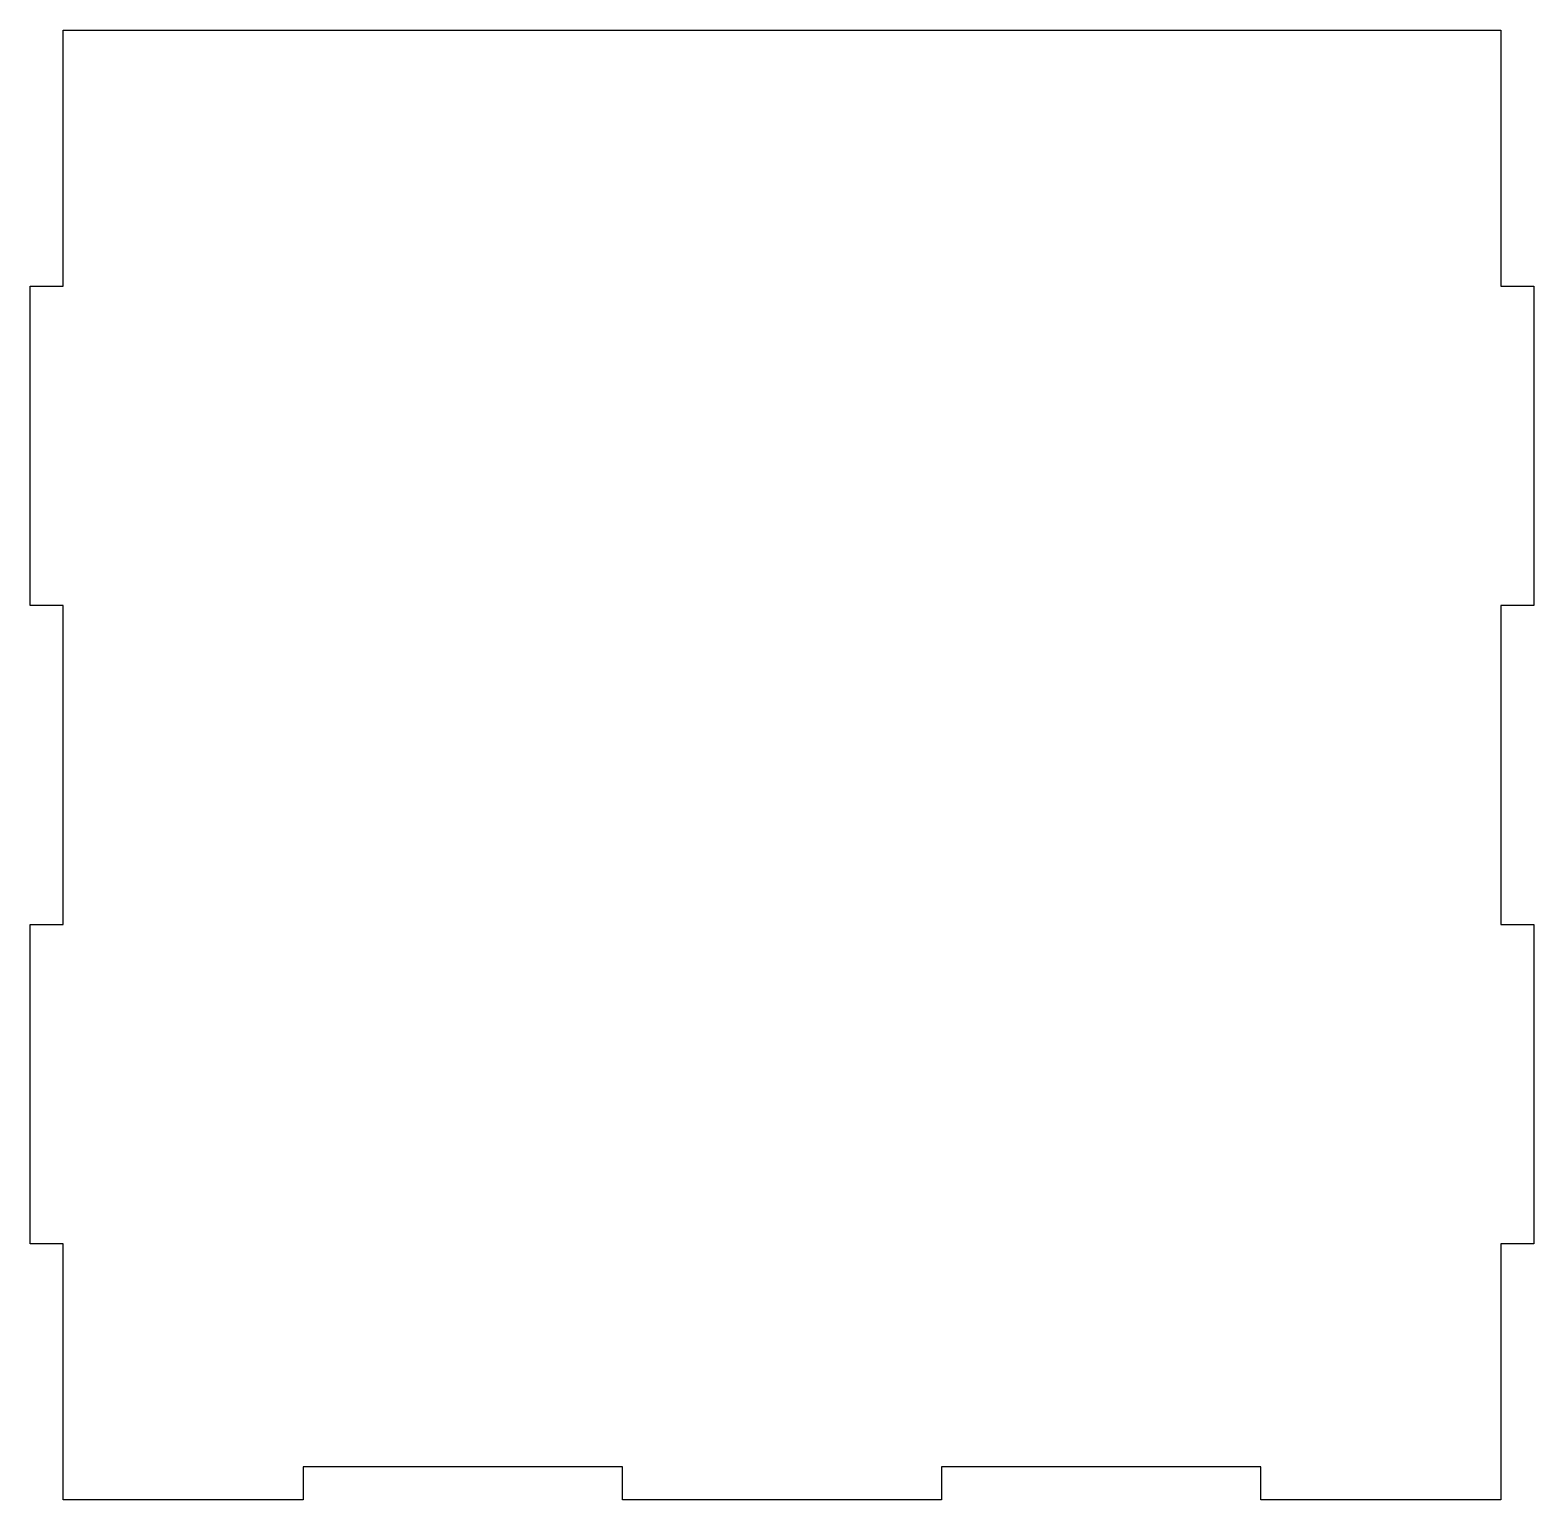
# Model space of a CAD drawing. Header units: millimetres. Extents: x 139 to 275, y 139 to 272.
import ezdxf

# ---------------------------------------------------------------- set-up
doc = ezdxf.new("R2010")
doc.units = ezdxf.units.MM
doc.layers.get('0').update_dxf_attribs({"linetype": 'CONTINUOUS'})

msp = doc.modelspace()

# ---------------------------------------------------------------- linework, layer by layer
msp.add_lwpolyline([(139, 191.0625), (142, 191.0625), (142, 219.9375), (139, 219.9375), (139, 248.8125), (142, 248.8125), (142, 272), (272, 272), (272, 248.8125), (275, 248.8125), (275, 219.9375), (272, 219.9375), (272, 191.0625), (275, 191.0625), (275, 162.1875), (272, 162.1875), (272, 139), (250.3125, 139), (250.3125, 142), (221.4375, 142), (221.4375, 139), (192.5625, 139), (192.5625, 142), (163.6875, 142), (163.6875, 139), (142, 139), (142, 162.1875), (139, 162.1875)], close=True)

doc.saveas('drawing.dxf')
